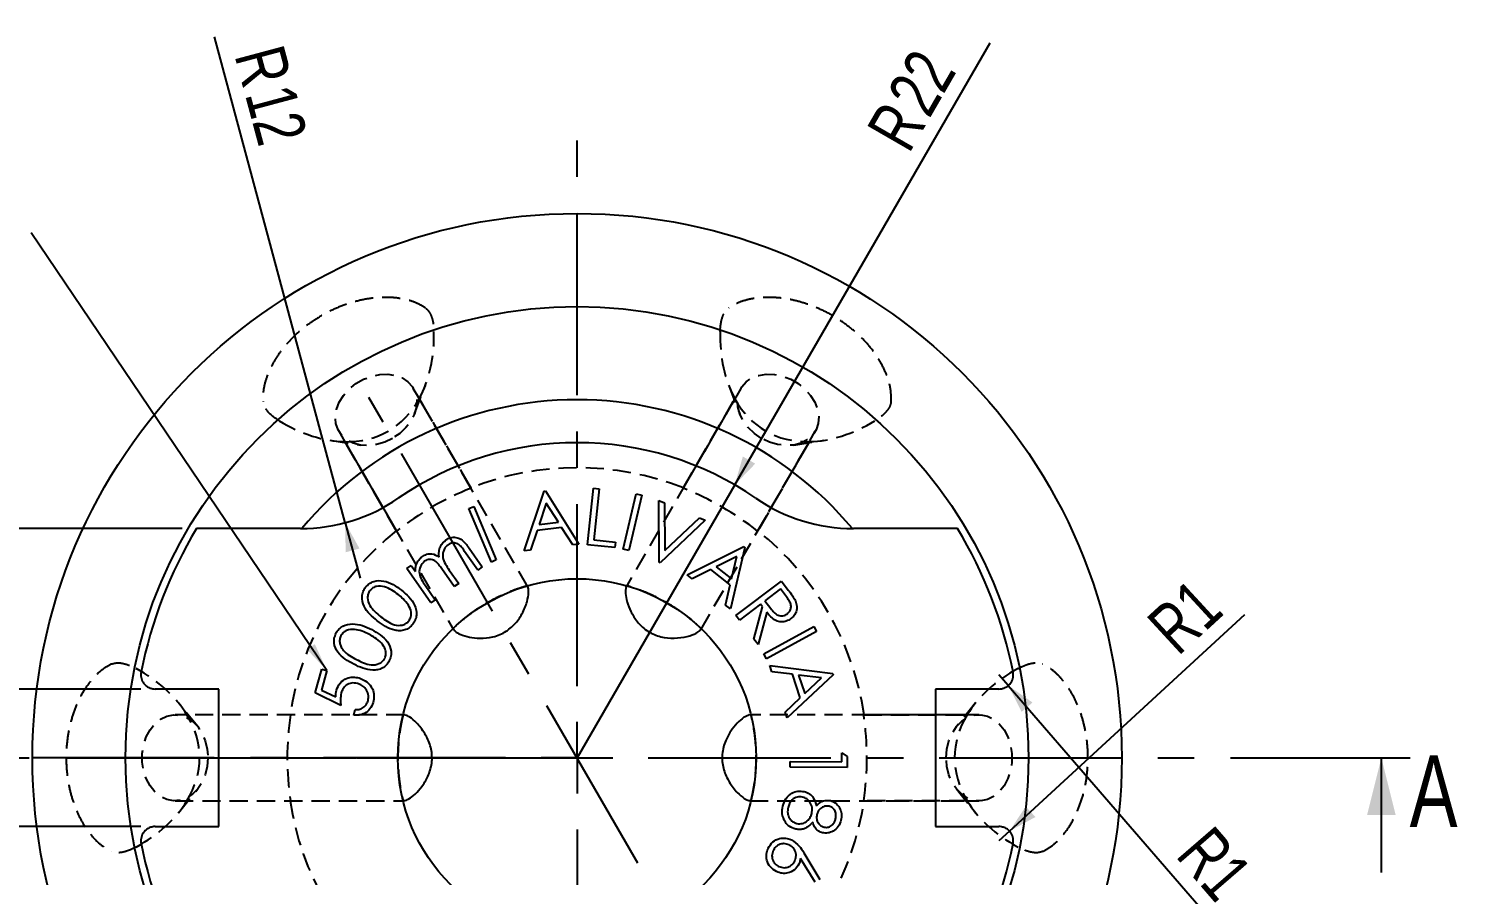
# Model space of a CAD drawing. Header units: millimetres. Extents: x 8 to 412, y 8 to 289.
# Drawn here: x 58.1 to 157.8, y 124.2 to 183.4 of the extents above; entities that cross this region are included whole.
import ezdxf

# ---------------------------------------------------------------- set-up
doc = ezdxf.new("R2010")
doc.units = ezdxf.units.MM
doc.linetypes.add('CENTERX2', pattern=[20.32, 12.7, -2.54, 2.54, -2.54])
doc.linetypes.add('HIDDEN', pattern=[1.905, 1.27, -0.635])
for name, color, linetype in [('CENTERLINE', 4, 'CENTERX2'), ('DIMENSIONS', 2, 'Continuous'), ('HIDDEN', 3, 'HIDDEN'), ('TEXT', 2, 'Continuous')]:
    doc.layers.add(name, color=color, linetype=linetype)
doc.layers.add('OUTLINE', color=7, linetype='Continuous', lineweight=25)
doc.styles.add('SLDTEXTSTYLE0', font='TXT', dxfattribs={"width": 0.75})
doc.dimstyles.new('SLDDIMSTYLE0', dxfattribs={"dimtxt": 3.5, "dimasz": 2, "dimexe": 0, "dimexo": 0.0625, "dimgap": 0.875, "dimtad": 1, "dimrnd": 1e-09, "dimzin": 12, "dimdsep": 46, "dimtxsty": 'SLDTEXTSTYLE0', "dimsah": 1, "dimcen": 0.09, "dimadec": 0, "dimazin": 3, "dimtfac": 1, "dimtofl": 0, "dimtmove": 0, "dimatfit": 3, "dimfxl": 0, "dimfrac": 2, "dimtolj": 1, "dimtzin": 12, "dimarcsym": 0})
doc.dimstyles.new('SLDDIMSTYLE1', dxfattribs={"dimtxt": 3.5, "dimasz": 2, "dimexe": 0, "dimexo": 0.0625, "dimgap": 0.875, "dimtad": 1, "dimrnd": 1e-09, "dimzin": 12, "dimdsep": 46, "dimtxsty": 'SLDTEXTSTYLE0', "dimsah": 1, "dimcen": 0, "dimadec": 0, "dimazin": 3, "dimtfac": 1, "dimtofl": 0, "dimtmove": 0, "dimatfit": 3, "dimfxl": 0, "dimfrac": 2, "dimtolj": 1, "dimtzin": 12, "dimarcsym": 0})
doc.dimstyles.new('SLDDIMSTYLE2', dxfattribs={"dimtxt": 3.5, "dimasz": 2, "dimexe": 0, "dimexo": 0.0625, "dimgap": 0.875, "dimtad": 1, "dimrnd": 1e-09, "dimzin": 12, "dimdsep": 46, "dimtxsty": 'SLDTEXTSTYLE0', "dimsah": 1, "dimcen": 0, "dimadec": 0, "dimazin": 3, "dimtfac": 1, "dimtofl": 0, "dimtmove": 1, "dimatfit": 3, "dimfxl": 0, "dimfrac": 2, "dimtolj": 1, "dimtzin": 12, "dimarcsym": 0})
doc.dimstyles.new('SLDDIMSTYLE3', dxfattribs={"dimtxt": 3.5, "dimasz": 2, "dimexe": 0, "dimexo": 0.0625, "dimgap": 0.875, "dimtad": 1, "dimrnd": 1e-09, "dimzin": 12, "dimdsep": 46, "dimtxsty": 'SLDTEXTSTYLE0', "dimsah": 1, "dimcen": 0.09, "dimadec": 0, "dimazin": 3, "dimtol": 1, "dimtp": 0.1, "dimtfac": 1, "dimtofl": 0, "dimtmove": 0, "dimatfit": 3, "dimfxl": 0, "dimfrac": 2, "dimtolj": 1, "dimarcsym": 0})
doc.dimstyles.new('SLDDIMSTYLE4', dxfattribs={"dimtxt": 3.5, "dimasz": 2, "dimexe": 0, "dimexo": 0.0625, "dimgap": 0.875, "dimtad": 1, "dimrnd": 1e-09, "dimzin": 12, "dimdsep": 46, "dimtxsty": 'SLDTEXTSTYLE0', "dimsah": 1, "dimcen": 0, "dimadec": 0, "dimazin": 3, "dimtfac": 1, "dimtofl": 0, "dimtmove": 0, "dimatfit": 3, "dimfxl": 0, "dimfrac": 2, "dimtolj": 1, "dimtzin": 12, "dimarcsym": 0})
doc.dimstyles.new('SLDDIMSTYLE5', dxfattribs={"dimtxt": 0.18, "dimasz": 2, "dimexe": 0, "dimexo": 0.0625, "dimgap": 0, "dimtad": 0, "dimtih": 1, "dimtoh": 1, "dimdec": 0, "dimrnd": 1e-09, "dimzin": 0, "dimdsep": 46, "dimtxsty": 'Standard', "dimsah": 1, "dimcen": 0.09, "dimadec": 0, "dimazin": 0, "dimtfac": 2, "dimtdec": 0, "dimtofl": 0, "dimtmove": 0, "dimatfit": 3, "dimfxl": 0, "dimfrac": 2, "dimtolj": 1, "dimtzin": 0, "dimarcsym": 0})

# ---------------------------------------------------------------- blocks, each defined once
blk = doc.blocks.new('_D')
at = {"layer": 'DIMENSIONS'}
for p, q in [((68.84, 148.463), (24.392, 148.463)), ((26.392, 148.463), (26.392, 116.463)), ((68.84, 116.463), (24.392, 116.463))]:
    blk.add_line(p, q, dxfattribs=at)
for points in [[(26.392, 148.463), (25.892, 146.463), (26.892, 146.463)], [(26.392, 116.463), (26.892, 118.463), (25.892, 118.463)]]:
    blk.add_solid(points, dxfattribs=at)
at = {"layer": 'DIMENSIONS', "insert": (21.881, 129.878), "char_height": 3.5, "attachment_point": 1, "rotation": 90, "style": 'SLDTEXTSTYLE0'}
blk.add_mtext('32', dxfattribs=at)
blk = doc.blocks.new('_D_1')
at = {"layer": 'DIMENSIONS'}
for q in [(125.213, 182.383), (96.392, 132.463)]:
    blk.add_line((107.392, 151.516), q, dxfattribs=at)
blk.add_solid([(107.392, 151.516), (108.825, 152.998), (107.959, 153.498)], dxfattribs=at)
at = {"layer": 'DIMENSIONS', "char_height": 3.5, "attachment_point": 1, "rotation": 60, "style": 'SLDTEXTSTYLE0'}
for s, insert in [('22', (117.931, 178.785)), ('R', (116.514, 176.331))]:
    blk.add_mtext(s, dxfattribs=dict(at, insert=insert))
blk = doc.blocks.new('_D_2')
at = {"layer": 'DIMENSIONS'}
for q in [(71.088, 182.79), (81.25, 145.01)]:
    blk.add_line((80.211, 148.872), q, dxfattribs=at)
blk.add_solid([(80.211, 148.872), (80.247, 146.811), (81.213, 147.071)], dxfattribs=at)
at = {"layer": 'DIMENSIONS', "char_height": 3.5, "attachment_point": 1, "rotation": 285, "style": 'SLDTEXTSTYLE0'}
for s, insert in [('R', (75.857, 182.425)), ('12', (76.59, 179.688))]:
    blk.add_mtext(s, dxfattribs=dict(at, insert=insert))
blk = doc.blocks.new('_D_3')
at = {"layer": 'DIMENSIONS'}
for p, q in [((65.958, 137.263), (33.296, 137.263)), ((35.296, 137.263), (35.296, 127.663)), ((65.958, 127.663), (33.296, 127.663))]:
    blk.add_line(p, q, dxfattribs=at)
for points in [[(35.296, 137.263), (34.796, 135.263), (35.796, 135.263)], [(35.296, 127.663), (35.796, 129.663), (34.796, 129.663)]]:
    blk.add_solid(points, dxfattribs=at)
at = {"layer": 'DIMENSIONS', "attachment_point": 1, "rotation": 90, "style": 'SLDTEXTSTYLE0'}
for s, insert, char_height in [('0,10', (27.829, 133.935), 2.5), ('0', (31.797, 133.935), 2.5), ('+', (27.829, 131.915), 2.5), ('9,6', (30.785, 124.528), 3.5)]:
    blk.add_mtext(s, dxfattribs=dict(at, insert=insert, char_height=char_height))
blk = doc.blocks.new('_D_4')
at = {"layer": 'DIMENSIONS'}
for q in [(142.979, 142.456), (125.826, 126.663)]:
    blk.add_line((126.562, 127.341), q, dxfattribs=at)
blk.add_solid([(126.562, 127.341), (128.372, 128.328), (127.695, 129.063)], dxfattribs=at)
at = {"layer": 'DIMENSIONS', "insert": (135.952, 142.086), "char_height": 3.5, "attachment_point": 1, "rotation": 42.63597, "style": 'SLDTEXTSTYLE0'}
blk.add_mtext('R1', dxfattribs=at)
blk = doc.blocks.new('_D_5')
at = {"layer": 'DIMENSIONS'}
for q in [(125.826, 138.263), (140.88, 120.864)]:
    blk.add_line((126.481, 137.507), q, dxfattribs=at)
blk.add_solid([(126.481, 137.507), (127.411, 135.668), (128.167, 136.322)], dxfattribs=at)
at = {"layer": 'DIMENSIONS', "insert": (140.727, 127.899), "char_height": 3.5, "attachment_point": 1, "rotation": 310.86614, "style": 'SLDTEXTSTYLE0'}
blk.add_mtext('R1', dxfattribs=at)
blk = doc.blocks.new('SW_CENTERMARKSYMBOL_0')
at = {"layer": 'CENTERLINE', "color": 0}
for p, q in [((0, 5), (0, 44.954)), ((0, 0), (0, 2.5)), ((-5, 0), (-40.5, 0)), ((0, 0), (-2.5, 0)), ((0, 0), (0, -2.5)), ((0, 0), (2.5, 0)), ((5, 0), (40.5, 0)), ((0, -5), (0, -40.5))]:
    blk.add_line(p, q, dxfattribs=at)

msp = doc.modelspace()

# ---------------------------------------------------------------- linework, layer by layer
at = {"layer": 'CENTERLINE'}
for p, q in [((110.80249, 107.50433), (81.86571, 157.6243)), ((40.38135, 132.46347), (154.50836, 132.46347)), ((63.20685, 132.46347), (96.26088, 132.46347))]:
    msp.add_line(p, q, dxfattribs=at)
at = {"layer": 'CENTERLINE', "linetype": 'Continuous'}
msp.add_line((152.50836, 124.46347), (152.50836, 132.46347), dxfattribs=at)
at = {"layer": 'CENTERLINE'}
msp.add_solid([(152.50836, 132.46347), (151.50836, 128.46347), (153.50836, 128.46347)], dxfattribs=at)
at = {"layer": 'HIDDEN'}
for p, q in [((92.96423, 144.40111), (84.96515, 158.25591)), ((85.04301, 156.47499), (85.80788, 158.46077)), ((85.38252, 157.53301), (85.37876, 157.53953)), ((85.37876, 157.53953), (88.97713, 151.30697)), ((88.99198, 151.28125), (85.38252, 157.53301)), ((107.81949, 158.25591), (99.81899, 144.39863)), ((103.79267, 151.28125), (107.40212, 157.53301)), ((107.40589, 157.53953), (103.80752, 151.30697)), ((106.97677, 158.46077), (107.74163, 156.47499)), ((107.40212, 157.53301), (107.40589, 157.53953)), ((79.17023, 154.62852), (81.2724, 154.29802)), ((79.769, 155.25591), (87.7695, 141.39863)), ((80.18637, 154.53301), (80.18261, 154.53953)), ((80.18261, 154.53953), (83.78097, 148.30697)), ((83.79582, 148.28125), (80.18637, 154.53301)), ((105.01657, 141.40111), (113.01564, 155.25591)), ((108.98882, 148.28125), (112.59827, 154.53301)), ((112.60204, 154.53953), (109.00367, 148.30697)), ((111.51225, 154.29802), (113.61441, 154.62852)), ((112.59827, 154.53301), (112.60204, 154.53953)), ((88.97713, 151.30697), (88.99198, 151.28125)), ((103.80752, 151.30697), (103.79267, 151.28125)), ((83.78097, 148.30697), (83.79582, 148.28125)), ((109.00367, 148.30697), (108.98882, 148.28125)), ((99.89317, 144.46323), (99.80091, 144.34526)), ((87.75066, 141.49517), (87.80669, 141.35629)), ((69.92309, 134.64044), (68.58578, 136.29572)), ((124.19886, 136.29572), (122.86156, 134.64044)), ((84.33998, 135.46347), (68.34184, 135.46347)), ((69.17657, 135.46347), (69.16904, 135.46347)), ((76.36578, 135.46347), (76.39548, 135.46347)), ((108.53484, 135.43153), (108.38654, 135.45244)), ((124.44281, 135.46347), (108.44181, 135.46347)), ((116.38917, 135.46347), (123.60807, 135.46347)), ((116.41887, 135.46347), (116.38917, 135.46347)), ((123.6156, 135.46347), (116.41887, 135.46347)), ((123.60807, 135.46347), (123.6156, 135.46347)), ((68.58578, 128.63123), (69.92309, 130.28651)), ((122.86156, 130.28651), (124.19886, 128.63123)), ((68.34184, 129.46347), (84.34284, 129.46347)), ((69.17657, 129.46347), (69.16904, 129.46347)), ((76.36578, 129.46347), (76.39548, 129.46347)), ((84.24981, 129.49542), (84.3981, 129.47451)), ((108.44466, 129.46347), (124.44281, 129.46347)), ((116.38917, 129.46347), (123.60807, 129.46347)), ((116.41887, 129.46347), (116.38917, 129.46347)), ((123.6156, 129.46347), (116.41887, 129.46347)), ((123.60807, 129.46347), (123.6156, 129.46347))]:
    msp.add_line(p, q, dxfattribs=at)
at = {"layer": 'HIDDEN', "flags": 128}
for points in [[(83.51615, 154.76567), (82.96964, 154.50446), (82.39846, 154.33543), (81.82599, 154.26549), (81.27568, 154.29751), (80.77005, 154.43018), (80.32981, 154.65806), (79.97296, 154.97183), (79.71414, 155.35864), (79.56392, 155.80265), (79.52847, 156.28569), (79.60923, 156.78798), (79.8029, 157.28896), (80.10155, 157.76812), (80.49294, 158.20583), (80.96106, 158.58419), (81.48675, 158.88769), (82.04848, 159.10392), (82.62325, 159.22402), (83.18753, 159.24308), (83.71822, 159.16031), (84.1936, 158.97911), (84.5942, 158.70688), (84.90362, 158.35479), (85.1092, 157.93723), (85.20251, 157.47131), (85.17974, 156.97611), (85.04181, 156.47189), (84.79439, 155.97929), (84.44759, 155.51849), (84.01561, 155.10836), (83.51615, 154.76567)], [(109.2685, 154.76567), (108.76903, 155.10836), (108.33706, 155.51849), (107.99026, 155.97929), (107.74283, 156.47189), (107.60491, 156.97611), (107.58214, 157.47131), (107.67545, 157.93723), (107.88102, 158.35479), (108.19044, 158.70688), (108.59104, 158.97911), (109.06642, 159.16031), (109.59711, 159.24308), (110.1614, 159.22402), (110.73617, 159.10392), (111.29789, 158.88769), (111.82358, 158.58419), (112.2917, 158.20583), (112.6831, 157.76812), (112.98175, 157.28896), (113.17541, 156.78798), (113.25617, 156.28569), (113.22072, 155.80265), (113.07051, 155.35864), (112.81168, 154.97183), (112.45484, 154.65806), (112.01459, 154.43018), (111.50896, 154.29751), (110.95865, 154.26549), (110.38619, 154.33543), (109.81501, 154.50446), (109.2685, 154.76567)], [(70.63997, 132.46347), (70.59293, 131.85958), (70.45372, 131.28041), (70.22806, 130.74967), (69.92517, 130.2891), (69.55747, 129.91754), (69.13999, 129.65022), (68.68984, 129.49807), (68.22544, 129.46733), (67.7658, 129.55924), (67.32975, 129.77006), (66.93513, 130.09115), (66.59811, 130.50936), (66.33247, 131.00757), (66.1491, 131.56539), (66.05549, 132.15997), (66.05549, 132.76698), (66.1491, 133.36156), (66.33247, 133.91938), (66.59811, 134.41759), (66.93513, 134.8358), (67.32975, 135.15689), (67.7658, 135.36771), (68.22544, 135.45962), (68.68984, 135.42888), (69.13999, 135.27673), (69.55747, 135.00941), (69.92517, 134.63785), (70.22806, 134.17728), (70.45372, 133.64654), (70.59293, 133.06737), (70.63997, 132.46347)], [(122.14468, 132.46347), (122.19172, 133.06737), (122.33092, 133.64654), (122.55659, 134.17728), (122.85947, 134.63785), (123.22718, 135.00941), (123.64465, 135.27673), (124.09481, 135.42888), (124.55921, 135.45962), (125.01884, 135.36771), (125.45489, 135.15689), (125.84951, 134.8358), (126.18654, 134.41759), (126.45217, 133.91938), (126.63555, 133.36156), (126.72915, 132.76698), (126.72915, 132.15997), (126.63555, 131.56539), (126.45217, 131.00757), (126.18654, 130.50936), (125.84951, 130.09115), (125.45489, 129.77006), (125.01884, 129.55924), (124.55921, 129.46733), (124.09481, 129.49807), (123.64465, 129.65022), (123.22718, 129.91754), (122.85947, 130.2891), (122.55659, 130.74967), (122.33092, 131.28041), (122.19172, 131.85958), (122.14468, 132.46347)]]:
    msp.add_lwpolyline(points, dxfattribs=at)
at = {"layer": 'HIDDEN'}
for radius, start, end in [(20.25, 68.5196243, 111.4803757), (20.22063, 111.4679074, 128.5320926), (20.22063, 51.4679074, 68.5320926), (20.25, 128.5196243, 171.4803757), (20.25, 8.5196243, 51.4803757), (20.22063, 171.4679074, 188.5320926), (20.22063, 351.4679074, 8.5320926), (20.25, 188.5196243, 231.4803757), (20.25, 308.5196243, 351.4803757)]:
    msp.add_arc((96.39232, 132.46347), radius, start, end, dxfattribs=at)
for centre, major_axis, start_param, end_param in [((77.20796, 165.69176), (-6.00543, 10.40171), 3.52352498, 4.02743885), ((115.57668, 165.69176), (6.00543, 10.40171), 2.25574646, 2.75966032), ((77.28106, 165.56515), (-5.94115, 10.29038), 2.75531091, 3.5278744), ((115.50359, 165.56515), (5.94115, 10.29038), 2.75531091, 3.5278744), ((77.20796, 165.69176), (-6.00543, 10.40171), 2.25574646, 2.75966032), ((115.57668, 165.69176), (6.00543, 10.40171), 3.52352498, 4.02743885), ((58.02361, 132.46347), (-12.01087, 0), 3.52352498, 4.02743885), ((134.76104, 132.46347), (12.01087, 0), 2.25574646, 2.75966032), ((58.1698, 132.46347), (-11.88231, 0), 2.75531091, 3.5278744), ((134.61485, 132.46347), (11.88231, 0), 2.75531091, 3.5278744), ((58.02361, 132.46347), (-12.01087, 0), 2.25574646, 2.75966032), ((134.76104, 132.46347), (12.01087, 0), 3.52352498, 4.02743885)]:
    msp.add_ellipse(centre, major_axis=major_axis, ratio=0.67014833, start_param=start_param, end_param=end_param, dxfattribs=at)
for points, knots in [([(85.8233, 163.85961), (85.63407, 163.97599), (85.25568, 164.20872), (84.49504, 164.4653), (83.57018, 164.61571), (82.51014, 164.61564), (81.40969, 164.45514), (80.33674, 164.1611), (79.29574, 163.73617), (78.32588, 163.21254), (77.43369, 162.59403), (76.63649, 161.90687), (75.94962, 161.16321), (75.37696, 160.38082), (74.93755, 159.58252), (74.63407, 158.78422), (74.46938, 158.01223), (74.48112, 157.54716), (74.48698, 157.31458)], [0, 0, 0, 0, 0.06073701, 0.12145478, 0.1927094, 0.26392893, 0.3289485, 0.39395142, 0.45464563, 0.51533621, 0.57418956, 0.63304815, 0.6920502, 0.7510646, 0.81201958, 0.87299362, 0.93648539, 1, 1, 1, 1]), ([(118.29766, 157.31458), (118.30384, 157.53665), (118.31619, 157.98071), (118.15807, 158.76773), (117.8259, 159.64389), (117.29582, 160.56188), (116.60661, 161.43465), (115.81548, 162.21682), (114.92698, 162.9059), (113.98857, 163.484), (113.00683, 163.94741), (112.01314, 164.29423), (111.02567, 164.51724), (110.06177, 164.62199), (109.15071, 164.60337), (108.30763, 164.46704), (107.55673, 164.22368), (107.15983, 163.98098), (106.96134, 163.85961)], [0, 0, 0, 0, 0.06073695, 0.12145477, 0.19270936, 0.26392891, 0.3289485, 0.3939514, 0.45464563, 0.51533623, 0.57418957, 0.63304814, 0.69205014, 0.75106455, 0.81201957, 0.87299358, 0.93648533, 1, 1, 1, 1]), ([(85.8233, 163.85961), (85.91363, 163.77818), (86.09462, 163.61505), (86.28589, 163.16827), (86.38421, 162.68324), (86.3993, 162.363), (86.40566, 162.22808)], [0, 0, 0, 0, 0.27411658, 0.54921564, 0.81007144, 1, 1, 1, 1]), ([(106.37898, 162.22808), (106.38076, 162.28183), (106.38906, 162.53288), (106.44664, 162.9779), (106.61228, 163.464), (106.80319, 163.73635), (106.92578, 163.83189), (106.96134, 163.85961)], [0, 0, 0, 0, 0.07583562, 0.35420716, 0.63341802, 0.89366327, 1, 1, 1, 1]), ([(75.60875, 155.99448), (75.56309, 156.02289), (75.34983, 156.1556), (74.99321, 156.42798), (74.65506, 156.81448), (74.51465, 157.11599), (74.4932, 157.26993), (74.48698, 157.31458)], [0, 0, 0, 0, 0.07583488, 0.3542068, 0.63341824, 0.89366344, 1, 1, 1, 1]), ([(118.29766, 157.31458), (118.27231, 157.19564), (118.22152, 156.95733), (117.93024, 156.5683), (117.55935, 156.24063), (117.28956, 156.06745), (117.17589, 155.99448)], [0, 0, 0, 0, 0.27411685, 0.54921509, 0.81007095, 1, 1, 1, 1]), ([(92.89147, 144.46323), (92.85894, 144.45378), (92.79389, 144.43491), (92.53472, 144.35487), (92.07624, 144.20151), (91.33861, 143.90682), (90.53451, 143.51893), (89.76648, 143.07333), (89.12077, 142.63918), (88.52724, 142.18789), (88.11908, 141.83671), (87.87482, 141.61374), (87.7837, 141.52673), (87.75625, 141.50052), (87.75066, 141.49517)], [0, 0, 0, 0, 0.07455224, 0.14902704, 0.26804481, 0.36419737, 0.46098721, 0.5432785, 0.6201669, 0.70118657, 0.81723486, 0.89818012, 0.97925534, 1, 1, 1, 1]), ([(92.98665, 144.33481), (92.95864, 144.39783), (92.92665, 144.46984), (92.89538, 144.46396), (92.89147, 144.46323)], [0, 0, 0, 0, 0.87513905, 1, 1, 1, 1]), ([(105.03399, 141.49517), (105.00954, 141.51863), (104.96068, 141.56552), (104.76178, 141.74995), (104.39971, 142.07033), (103.7757, 142.56179), (103.03772, 143.06422), (102.2678, 143.50655), (101.56897, 143.84868), (100.88138, 144.13704), (100.37316, 144.31493), (100.05793, 144.41499), (99.93703, 144.45039), (99.90059, 144.46105), (99.89317, 144.46323)], [0, 0, 0, 0, 0.07455224, 0.14902703, 0.26804481, 0.3641974, 0.46098721, 0.54327848, 0.62016689, 0.70118657, 0.81723486, 0.8981801, 0.97925534, 1, 1, 1, 1]), ([(104.97036, 141.34854), (105.01094, 141.4043), (105.05731, 141.46802), (105.03658, 141.49216), (105.03399, 141.49517)], [0, 0, 0, 0, 0.875139, 1, 1, 1, 1]), ([(63.91796, 139.0085), (63.72256, 138.90282), (63.33181, 138.69148), (62.72929, 138.16104), (62.13661, 137.43529), (61.60663, 136.51723), (61.19541, 135.48397), (60.91359, 134.40775), (60.76108, 133.29375), (60.72963, 132.19201), (60.81918, 131.1101), (61.01567, 130.07612), (61.31627, 129.10945), (61.70751, 128.22231), (62.17916, 127.44262), (62.71876, 126.78065), (63.30498, 126.25203), (63.71361, 126.02966), (63.91796, 125.91845)], [0, 0, 0, 0, 0.060736907, 0.121454759, 0.192709311, 0.263928894, 0.328948439, 0.393951404, 0.454645647, 0.515336255, 0.574189607, 0.633048162, 0.692050193, 0.751064593, 0.812019611, 0.872993616, 0.936485407, 1, 1, 1, 1]), ([(63.91796, 139.0085), (64.03364, 139.04602), (64.26542, 139.12119), (64.74797, 139.06345), (65.21719, 138.90608), (65.50207, 138.75903), (65.62209, 138.69708)], [0, 0, 0, 0, 0.27411729, 0.54921579, 0.81007189, 1, 1, 1, 1]), ([(127.16255, 138.69708), (127.20999, 138.72241), (127.43156, 138.84075), (127.84574, 139.01339), (128.34954, 139.113), (128.68086, 139.08384), (128.8249, 139.02544), (128.86668, 139.0085)], [0, 0, 0, 0, 0.07583524, 0.35420702, 0.63341734, 0.89366266, 1, 1, 1, 1]), ([(128.86668, 125.91845), (129.06209, 126.02413), (129.45283, 126.23547), (130.05535, 126.76591), (130.64804, 127.49166), (131.17801, 128.40972), (131.58924, 129.44298), (131.87106, 130.5192), (132.02356, 131.6332), (132.05501, 132.73494), (131.96547, 133.81685), (131.76897, 134.85083), (131.46838, 135.81751), (131.07713, 136.70464), (130.60549, 137.48433), (130.06588, 138.1463), (129.47967, 138.67492), (129.07103, 138.89729), (128.86668, 139.0085)], [0, 0, 0, 0, 0.0607369, 0.12145475, 0.1927094, 0.26392889, 0.3289485, 0.39395142, 0.45464566, 0.51533626, 0.57418961, 0.63304816, 0.69205013, 0.7510646, 0.81201962, 0.87299362, 0.93648541, 1, 1, 1, 1]), ([(84.24981, 135.43153), (84.24172, 135.39863), (84.22554, 135.33286), (84.16527, 135.06839), (84.06885, 134.59465), (83.95524, 133.80851), (83.88911, 132.91819), (83.891, 132.03026), (83.94413, 131.25398), (84.03819, 130.51433), (84.13824, 129.98526), (84.2092, 129.66223), (84.239, 129.53982), (84.24798, 129.50294), (84.24981, 129.49542)], [0, 0, 0, 0, 0.07455224, 0.14902704, 0.26804481, 0.36419738, 0.46098723, 0.5432785, 0.62016691, 0.70118656, 0.81723486, 0.89818011, 0.97925534, 1, 1, 1, 1]), ([(84.40861, 135.44974), (84.34003, 135.457), (84.26166, 135.4653), (84.25112, 135.43528), (84.24981, 135.43153)], [0, 0, 0, 0, 0.87513905, 1, 1, 1, 1]), ([(108.53484, 129.49542), (108.54293, 129.52832), (108.5591, 129.59409), (108.61938, 129.85856), (108.7158, 130.3323), (108.82941, 131.11844), (108.89553, 132.00876), (108.89365, 132.89669), (108.84052, 133.67297), (108.74646, 134.41262), (108.6464, 134.94169), (108.57544, 135.26472), (108.54564, 135.38713), (108.53667, 135.42401), (108.53484, 135.43153)], [0, 0, 0, 0, 0.07455224, 0.14902704, 0.26804482, 0.36419738, 0.46098723, 0.5432785, 0.62016691, 0.70118657, 0.81723486, 0.8981801, 0.97925534, 1, 1, 1, 1]), ([(108.37603, 129.47721), (108.44462, 129.46995), (108.52298, 129.46165), (108.53352, 129.49167), (108.53484, 129.49542)], [0, 0, 0, 0, 0.87513905, 1, 1, 1, 1]), ([(65.62209, 126.22987), (65.57466, 126.20454), (65.35309, 126.0862), (64.9389, 125.91356), (64.43511, 125.81395), (64.10378, 125.84311), (63.95974, 125.90151), (63.91796, 125.91845)], [0, 0, 0, 0, 0.07583518, 0.35420753, 0.63341763, 0.89366274, 1, 1, 1, 1]), ([(128.86668, 125.91845), (128.751, 125.88093), (128.51923, 125.80576), (128.03667, 125.8635), (127.56746, 126.02087), (127.28258, 126.16792), (127.16255, 126.22987)], [0, 0, 0, 0, 0.27411629, 0.5492156, 0.81007181, 1, 1, 1, 1])]:
    msp.add_open_spline(points, degree=3, knots=knots, dxfattribs=at)
at = {"layer": 'OUTLINE'}
for p, q in [((92.71237, 146.91365), (94.09778, 151.08032)), ((94.09778, 151.08032), (94.19394, 151.09234)), ((94.19394, 151.09234), (96.50884, 147.37279)), ((97.12358, 147.34055), (97.53063, 151.28206)), ((97.53063, 151.28206), (97.92646, 151.2412)), ((97.92646, 151.2412), (97.55867, 147.6803)), ((99.60695, 147.03055), (100.514, 150.89834)), ((100.90102, 150.80699), (99.99397, 146.9392)), ((100.514, 150.89834), (100.90102, 150.80699)), ((88.83255, 149.87056), (89.1795, 150.01719)), ((90.41188, 146.13258), (88.83255, 149.87056)), ((89.1795, 150.01719), (90.75883, 146.27921)), ((94.24682, 150.24939), (93.74201, 148.73977)), ((95.08977, 148.90244), (94.24682, 150.24939)), ((102.10041, 150.42402), (102.49705, 150.25575)), ((102.11724, 146.11392), (102.10041, 150.42402)), ((102.49705, 150.25575), (102.50827, 146.92482)), ((95.30932, 148.54346), (93.6106, 148.33753)), ((93.74201, 148.73977), (95.08977, 148.90244)), ((96.08576, 147.32151), (95.30932, 148.54346)), ((105.33038, 149.05303), (102.19657, 146.08027)), ((102.50827, 146.92482), (104.93375, 149.2213)), ((104.93375, 149.2213), (105.33038, 149.05303)), ((77.10502, 148.46348), (71.01517, 148.46348)), ((93.6106, 148.33753), (93.15147, 146.96654)), ((97.55867, 147.6803), (99.0731, 147.52405)), ((121.76948, 148.46348), (115.67962, 148.46348)), ((89.46398, 145.56599), (88.54732, 146.87529)), ((88.86302, 147.09564), (89.77969, 145.78635)), ((93.15147, 146.96654), (92.71237, 146.91365)), ((96.50884, 147.37279), (96.08576, 147.32151)), ((99.03383, 147.14344), (97.12358, 147.34055)), ((99.0731, 147.52405), (99.03383, 147.14344)), ((99.99397, 146.9392), (99.60695, 147.03055)), ((104.07088, 145.24562), (108.03081, 147.20395)), ((108.10773, 147.14306), (107.0869, 142.8554)), ((108.03081, 147.20395), (108.10773, 147.14306)), ((84.51526, 145.67257), (84.82216, 145.88811)), ((86.19395, 143.27513), (84.51526, 145.67257)), ((84.82216, 145.88811), (85.11222, 145.47385)), ((87.82696, 144.41936), (86.96719, 145.64692)), ((87.4752, 145.5724), (88.13305, 144.6333)), ((89.77969, 145.78635), (89.46398, 145.56599)), ((90.75883, 146.27921), (90.41188, 146.13258)), ((102.19657, 146.08027), (102.11724, 146.11392)), ((105.72632, 145.61101), (104.42023, 144.96838)), ((107.07568, 144.5421), (105.72632, 145.61101)), ((107.54363, 146.51004), (106.10613, 145.80251)), ((106.10613, 145.80251), (107.17664, 144.95395)), ((107.17664, 144.95395), (107.54363, 146.51004)), ((88.13305, 144.6333), (87.82696, 144.41936)), ((104.42023, 144.96838), (104.07088, 145.24562)), ((107.47893, 142.3885), (110.6464, 144.80116)), ((110.6464, 144.80116), (111.12717, 144.17055)), ((85.7893, 144.5067), (86.50084, 143.49067)), ((106.75036, 143.12222), (107.07568, 144.5421)), ((110.57749, 144.24827), (109.50137, 143.42856)), ((111.00217, 143.69058), (110.57749, 144.24827)), ((86.50084, 143.49067), (86.19395, 143.27513)), ((107.0869, 142.8554), (106.75036, 143.12222)), ((109.19287, 143.19379), (107.72012, 142.07199)), ((108.72332, 140.75468), (109.32989, 143.0135)), ((109.62717, 142.62327), (109.023, 140.36205)), ((109.32989, 143.0135), (109.19287, 143.19379)), ((109.50137, 143.42856), (109.91162, 142.88048)), ((107.72012, 142.07199), (107.47893, 142.3885)), ((109.41993, 139.73059), (112.91913, 141.62321)), ((112.91913, 141.62321), (113.10743, 141.27386)), ((109.023, 140.36205), (108.72332, 140.75468)), ((113.10743, 141.27386), (109.60823, 139.38123)), ((109.60823, 139.38123), (109.41993, 139.73059)), ((78.11318, 137.00078), (78.57633, 138.65943)), ((78.57633, 138.65943), (78.94091, 138.55767)), ((109.84387, 138.89784), (114.22689, 138.35297)), ((109.9833, 138.47476), (109.84387, 138.89784)), ((78.94091, 138.55767), (78.5595, 137.19309)), ((111.42641, 138.29207), (109.9833, 138.47476)), ((114.25814, 138.26002), (111.04499, 135.24319)), ((111.96407, 136.65665), (111.42641, 138.29207)), ((113.43762, 138.04207), (111.84868, 138.24239)), ((111.84868, 138.24239), (112.27496, 136.94511)), ((112.27496, 136.94511), (113.43762, 138.04207)), ((114.22689, 138.35297), (114.25814, 138.26002)), ((71.39232, 137.26347), (66.95833, 137.26347)), ((71.39232, 127.66347), (71.39232, 137.26347)), ((79.91527, 136.11536), (78.11318, 137.00078)), ((78.5595, 137.19309), (79.55068, 136.71152)), ((110.91118, 135.65104), (111.96407, 136.65665)), ((121.39232, 137.26347), (121.39232, 127.66347)), ((125.82632, 137.26347), (121.39232, 137.26347)), ((80.8079, 135.44229), (80.91767, 135.83572)), ((111.04499, 135.24319), (110.91118, 135.65104)), ((114.85353, 132.17336), (114.85834, 132.79836)), ((114.85834, 132.79836), (115.24616, 132.55717)), ((111.26058, 131.80958), (111.26459, 132.20461)), ((115.23895, 131.77512), (111.26058, 131.80958)), ((111.26459, 132.20461), (114.85353, 132.17336)), ((115.24616, 132.55717), (115.23895, 131.77512)), ((66.95833, 127.66347), (71.39232, 127.66347)), ((121.39232, 127.66347), (125.82632, 127.66347)), ((112.20657, 125.83818), (113.32757, 123.97761)), ((112.99504, 123.77168), (111.9742, 125.43754))]:
    msp.add_line(p, q, dxfattribs=at)
for radius in [38, 31.5, 12.5]:
    msp.add_circle((96.39232, 132.46347), radius, dxfattribs=at)
for centre, radius, start, end in [((96.39232, 132.46347), 25, 39.7925784, 140.2074216), ((96.39232, 132.46347), 22, 55.4396782, 124.5603218), ((77.10502, 160.46347), 12, 270, 304.5603218), ((115.67962, 160.46347), 12, 235.4396782, 270), ((96.39232, 132.46347), 31, 148.927049, 168.852622), ((96.39232, 132.46347), 31, 11.147378, 31.072951), ((66.95833, 138.26347), 1, 259.8075959, 270), ((125.82632, 138.26347), 1, 270, 280.1924041), ((66.95833, 126.66347), 1, 90, 100.1924041), ((125.82632, 126.66347), 1, 79.8075959, 90), ((96.39232, 132.46347), 31, 191.147378, 211.072951), ((96.39232, 132.46347), 31, 328.927049, 348.852622)]:
    msp.add_arc(centre, radius, start, end, dxfattribs=at)
for points, knots in [([(71.01517, 148.46348), (70.99453, 148.46348), (70.81853, 148.46348), (70.49563, 148.46348), (70.14183, 148.46348), (69.92172, 148.46348), (69.84607, 148.46348), (69.8415, 148.46348), (69.84049, 148.46348)], [0, 0, 0, 0, 0.036364409, 0.310064602, 0.568766267, 0.757096878, 0.946110226, 1, 1, 1, 1]), ([(86.76046, 146.48026), (86.75414, 146.6064), (86.74151, 146.8585), (86.86176, 147.30614), (87.09806, 147.53533), (87.24203, 147.67497)], [0, 0, 0, 0, 0.28122159, 0.56205431, 1, 1, 1, 1]), ([(87.24203, 147.67497), (87.34869, 147.73587), (87.56183, 147.85756), (87.94004, 147.87177), (88.30909, 147.73043), (88.60886, 147.44256), (88.77823, 147.21139), (88.86302, 147.09564)], [0, 0, 0, 0, 0.18654521, 0.37275721, 0.55915727, 0.77927791, 1, 1, 1, 1]), ([(122.94416, 148.46348), (122.93714, 148.46348), (122.92186, 148.46348), (122.79196, 148.46348), (122.5727, 148.46348), (122.26125, 148.46348), (121.97702, 148.46348), (121.80655, 148.46348), (121.76948, 148.46348)], [0, 0, 0, 0, 0.144408052, 0.314238565, 0.495634272, 0.700101937, 0.934781352, 1, 1, 1, 1]), ([(85.6002, 146.52433), (85.70203, 146.58163), (85.90563, 146.69621), (86.33932, 146.739), (86.60095, 146.57826), (86.76046, 146.48026)], [0, 0, 0, 0, 0.28084802, 0.56155056, 1, 1, 1, 1]), ([(87.39026, 147.33202), (87.32601, 147.27862), (87.19748, 147.1718), (87.07518, 146.9492), (87.01175, 146.70639), (87.01998, 146.3699), (87.19676, 145.98336), (87.38224, 145.70961), (87.4752, 145.5724)], [0, 0, 0, 0, 0.12499104, 0.25001858, 0.37508697, 0.50014921, 0.74946352, 1, 1, 1, 1]), ([(88.54732, 146.87529), (88.47786, 146.97152), (88.33938, 147.16338), (88.12915, 147.38829), (87.90015, 147.4662), (87.65742, 147.47606), (87.49697, 147.38955), (87.39026, 147.33202)], [0, 0, 0, 0, 0.25111351, 0.50070194, 0.62592996, 0.75123548, 1, 1, 1, 1]), ([(85.11222, 145.47385), (85.11453, 145.58228), (85.11866, 145.77586), (85.18041, 145.95899), (85.20757, 146.03955)], [0, 0, 0, 0, 0.5601284, 1, 1, 1, 1]), ([(85.20757, 146.03955), (85.26281, 146.14511), (85.3615, 146.33368), (85.52724, 146.46605), (85.6002, 146.52433)], [0, 0, 0, 0, 0.55978278, 1, 1, 1, 1]), ([(85.75325, 146.18538), (85.64046, 146.07245), (85.41463, 145.84632), (85.35115, 145.3464), (85.52463, 144.89884), (85.70093, 144.63763), (85.7893, 144.5067)], [0, 0, 0, 0, 0.24869702, 0.4979588, 0.74835111, 1, 1, 1, 1]), ([(86.96719, 145.64692), (86.89295, 145.74918), (86.74474, 145.95333), (86.53438, 146.20107), (86.29793, 146.30485), (86.10642, 146.32403), (85.9163, 146.28514), (85.80762, 146.21865), (85.75325, 146.18538)], [0, 0, 0, 0, 0.25054918, 0.50020553, 0.62512834, 0.75002699, 0.87495063, 1, 1, 1, 1]), ([(81.63831, 144.37137), (81.7182, 144.45791), (81.87798, 144.63097), (82.30621, 144.83978), (82.91423, 144.85117), (83.57327, 144.58101), (83.94975, 144.30146), (84.13831, 144.16144)], [0, 0, 0, 0, 0.12519211, 0.25036483, 0.49888709, 0.74901193, 1, 1, 1, 1]), ([(82.45642, 142.02442), (82.27671, 142.17267), (81.91794, 142.46862), (81.48412, 143.02688), (81.34633, 143.61641), (81.44418, 144.0791), (81.5736, 144.27395), (81.63831, 144.37137)], [0, 0, 0, 0, 0.25107554, 0.50124452, 0.74962457, 0.87480494, 1, 1, 1, 1]), ([(81.9444, 144.14702), (81.89517, 144.06834), (81.79664, 143.9109), (81.75078, 143.53741), (81.89931, 143.08287), (82.26915, 142.66577), (82.55358, 142.43222), (82.696, 142.31529)], [0, 0, 0, 0, 0.12505163, 0.25025722, 0.49863636, 0.74895975, 1, 1, 1, 1]), ([(83.91395, 143.86256), (83.76583, 143.97265), (83.46988, 144.19259), (82.9674, 144.42982), (82.49309, 144.47764), (82.14044, 144.34443), (82.00971, 144.21279), (81.9444, 144.14702)], [0, 0, 0, 0, 0.25090599, 0.50129998, 0.74981697, 0.87500602, 1, 1, 1, 1]), ([(84.62629, 143.11256), (84.50968, 143.26823), (84.3013, 143.54638), (84.03238, 143.76589), (83.91395, 143.86256)], [0, 0, 0, 0, 0.55963616, 1, 1, 1, 1]), ([(84.13831, 144.16144), (84.31827, 144.01113), (84.67754, 143.71105), (85.09521, 143.13502), (85.22402, 142.5417), (85.12225, 142.0771), (84.99194, 141.8812), (84.92677, 141.78323)], [0, 0, 0, 0, 0.25098208, 0.50105344, 0.74956131, 0.87475988, 1, 1, 1, 1]), ([(87.80669, 141.35629), (87.90016, 141.28057), (88.07861, 141.13602), (88.68781, 140.91799), (89.43755, 140.8004), (90.32227, 140.82705), (91.24885, 141.11219), (92.03096, 141.72074), (92.59284, 142.52155), (92.92592, 143.34505), (93.03687, 144.01282), (93.00269, 144.23192), (92.98665, 144.33481)], [0, 0, 0, 0, 0.10144107, 0.1936586, 0.28162026, 0.37847207, 0.48938292, 0.59632237, 0.69999169, 0.81253442, 0.9119692, 1, 1, 1, 1]), ([(99.80091, 144.34526), (99.78207, 144.22645), (99.74611, 143.99963), (99.86189, 143.36303), (100.13492, 142.65495), (100.60036, 141.90208), (101.3106, 141.24221), (102.22867, 140.86916), (103.20313, 140.78296), (104.08284, 140.90625), (104.71662, 141.14406), (104.88928, 141.2832), (104.97036, 141.34854)], [0, 0, 0, 0, 0.10144107, 0.19365861, 0.28162029, 0.37847204, 0.48938294, 0.5963223, 0.6999917, 0.81253439, 0.9119692, 1, 1, 1, 1]), ([(111.06307, 142.50869), (111.12448, 142.56685), (111.24734, 142.6832), (111.33183, 142.9289), (111.31826, 143.20193), (111.17658, 143.4518), (111.06036, 143.61091), (111.00217, 143.69058)], [0, 0, 0, 0, 0.18638174, 0.37285986, 0.55903686, 0.77919122, 1, 1, 1, 1]), ([(111.12717, 144.17055), (111.22965, 144.03694), (111.41259, 143.79846), (111.56274, 143.53821), (111.62877, 143.42375)], [0, 0, 0, 0, 0.56022106, 1, 1, 1, 1]), ([(84.65193, 142.01641), (84.70815, 142.11097), (84.82067, 142.30024), (84.84008, 142.7071), (84.70732, 142.95887), (84.62629, 143.11256)], [0, 0, 0, 0, 0.28007652, 0.56054946, 1, 1, 1, 1]), ([(111.31387, 142.17936), (111.2096, 142.11214), (111.00125, 141.97781), (110.62324, 141.92796), (110.23778, 142.03094), (109.90209, 142.28554), (109.71891, 142.51057), (109.62717, 142.62327)], [0, 0, 0, 0, 0.18671041, 0.3730783, 0.55943447, 0.77934048, 1, 1, 1, 1]), ([(109.91162, 142.88048), (109.98283, 142.79078), (110.12484, 142.61185), (110.35234, 142.42308), (110.57623, 142.3626), (110.80973, 142.36485), (110.96189, 142.45124), (111.06307, 142.50869)], [0, 0, 0, 0, 0.25101621, 0.50064328, 0.62598123, 0.75131946, 1, 1, 1, 1]), ([(111.62877, 143.42375), (111.67124, 143.29992), (111.75614, 143.05238), (111.70367, 142.68241), (111.54603, 142.38168), (111.39129, 142.24683), (111.31387, 142.17936)], [0, 0, 0, 0, 0.27987775, 0.5594787, 0.7795929, 1, 1, 1, 1]), ([(79.57026, 141.14933), (79.63229, 141.24941), (79.75632, 141.44954), (80.13797, 141.73452), (80.73282, 141.85837), (81.43016, 141.717), (81.85238, 141.51389), (82.06386, 141.41216)], [0, 0, 0, 0, 0.125223915, 0.250413922, 0.498948808, 0.749039519, 1, 1, 1, 1]), ([(84.92677, 141.78323), (84.84769, 141.69726), (84.68952, 141.52531), (84.36813, 141.37253), (84.02086, 141.31615), (83.55572, 141.3698), (83.01397, 141.60611), (82.64249, 141.88482), (82.45642, 142.02442)], [0, 0, 0, 0, 0.1249362, 0.249864982, 0.374775238, 0.499864266, 0.749490408, 1, 1, 1, 1]), ([(82.696, 142.31529), (82.84287, 142.20417), (83.1362, 141.98226), (83.62863, 141.72168), (84.10517, 141.68532), (84.45659, 141.81834), (84.58685, 141.95042), (84.65193, 142.01641)], [0, 0, 0, 0, 0.25107453, 0.50143577, 0.7497523, 0.87497686, 1, 1, 1, 1]), ([(80.81305, 138.99869), (80.60892, 139.1106), (80.20142, 139.334), (79.66978, 139.7999), (79.42569, 140.35351), (79.43438, 140.82602), (79.52497, 141.04156), (79.57026, 141.14933)], [0, 0, 0, 0, 0.25107882, 0.50122113, 0.74963038, 0.87480987, 1, 1, 1, 1]), ([(79.91321, 140.98667), (79.87987, 140.90018), (79.81313, 140.72707), (79.8319, 140.44459), (79.92616, 140.18265), (80.14139, 139.88004), (80.50784, 139.59144), (80.83135, 139.41645), (80.99334, 139.32882)], [0, 0, 0, 0, 0.12475377, 0.24969821, 0.37457458, 0.49965425, 0.74946742, 1, 1, 1, 1]), ([(81.89879, 141.07642), (81.73275, 141.15653), (81.40099, 141.31659), (80.86369, 141.45531), (80.38915, 141.4144), (80.06817, 141.21734), (79.96484, 141.06352), (79.91321, 140.98667)], [0, 0, 0, 0, 0.25090712, 0.50132796, 0.74984313, 0.87501853, 1, 1, 1, 1]), ([(82.73934, 140.47305), (82.59552, 140.60407), (82.33854, 140.83818), (82.03324, 141.00358), (81.89879, 141.07642)], [0, 0, 0, 0, 0.559625, 1, 1, 1, 1]), ([(82.06386, 141.41216), (82.26874, 141.29818), (82.67777, 141.07065), (83.19703, 140.58387), (83.43346, 140.02452), (83.42069, 139.54924), (83.3297, 139.33231), (83.28421, 139.22385)], [0, 0, 0, 0, 0.25098687, 0.50107743, 0.74960502, 0.87480873, 1, 1, 1, 1]), ([(82.97091, 139.40174), (83.00837, 139.50516), (83.08337, 139.71215), (83.02555, 140.11527), (82.84782, 140.33745), (82.73934, 140.47305)], [0, 0, 0, 0, 0.28008564, 0.56059487, 1, 1, 1, 1]), ([(83.28421, 139.22385), (83.22268, 139.12454), (83.09966, 138.92593), (82.81226, 138.71615), (82.48201, 138.59527), (82.01502, 138.55989), (81.43883, 138.6921), (81.02189, 138.89638), (80.81305, 138.99869)], [0, 0, 0, 0, 0.12494244, 0.24984215, 0.37475631, 0.49987303, 0.74950295, 1, 1, 1, 1]), ([(80.99334, 139.32882), (81.15844, 139.24723), (81.48819, 139.08428), (82.02069, 138.91919), (82.49542, 138.97462), (82.81591, 139.17062), (82.91926, 139.32473), (82.97091, 139.40174)], [0, 0, 0, 0, 0.25106561, 0.50145111, 0.74975166, 0.87495219, 1, 1, 1, 1]), ([(65.97719, 138.45681), (65.9769, 138.45531), (65.95447, 138.34053), (65.94972, 138.09686), (66.0678, 137.76137), (66.282, 137.50912), (66.52127, 137.34787), (66.69453, 137.30217), (66.78137, 137.27926)], [0, 0, 0, 0, 0.00335606, 0.25691699, 0.5258472, 0.72159667, 0.86046407, 1, 1, 1, 1]), ([(79.60357, 137.18187), (79.67388, 137.35888), (79.81446, 137.71274), (80.26872, 138.02054), (80.74948, 138.12618), (81.041, 138.06663), (81.1869, 138.03684)], [0, 0, 0, 0, 0.27961514, 0.55899827, 0.77929685, 1, 1, 1, 1]), ([(81.0619, 137.64822), (80.92582, 137.67267), (80.65407, 137.72151), (80.2871, 137.56281), (80.04582, 137.29827), (79.97431, 137.0947), (79.9385, 136.99277)], [0, 0, 0, 0, 0.27995263, 0.55903562, 0.77921299, 1, 1, 1, 1]), ([(81.8079, 136.4487), (81.82775, 136.59595), (81.8675, 136.89081), (81.66904, 137.26926), (81.39009, 137.53118), (81.17134, 137.60919), (81.0619, 137.64822)], [0, 0, 0, 0, 0.27907299, 0.5588092, 0.77926469, 1, 1, 1, 1]), ([(81.1869, 138.03684), (81.37903, 137.95913), (81.763, 137.80382), (82.12762, 137.33061), (82.25388, 136.80435), (82.19002, 136.48562), (82.15806, 136.3261)], [0, 0, 0, 0, 0.27985461, 0.55927519, 0.77942709, 1, 1, 1, 1]), ([(126.00327, 137.27926), (126.09011, 137.30217), (126.26337, 137.34787), (126.50265, 137.50912), (126.71684, 137.76137), (126.83492, 138.09686), (126.83017, 138.34053), (126.80774, 138.45531), (126.80745, 138.45681)], [0, 0, 0, 0, 0.13953679, 0.27840336, 0.47415329, 0.74308313, 0.99664394, 1, 1, 1, 1]), ([(79.55068, 136.71152), (79.55135, 136.80044), (79.55253, 136.95922), (79.58797, 137.11384), (79.60357, 137.18187)], [0, 0, 0, 0, 0.56002741, 1, 1, 1, 1]), ([(79.9385, 136.99277), (79.91191, 136.82951), (79.86437, 136.53765), (79.8997, 136.24453), (79.91527, 136.11536)], [0, 0, 0, 0, 0.55935825, 1, 1, 1, 1]), ([(82.15806, 136.3261), (82.09839, 136.17017), (81.97915, 135.85853), (81.60585, 135.5616), (81.19909, 135.41778), (80.93835, 135.43411), (80.8079, 135.44229)], [0, 0, 0, 0, 0.279874202, 0.559341687, 0.779523562, 1, 1, 1, 1]), ([(80.91767, 135.83572), (81.02895, 135.83445), (81.2511, 135.83191), (81.52621, 135.99073), (81.71614, 136.2048), (81.77731, 136.36741), (81.8079, 136.4487)], [0, 0, 0, 0, 0.28010496, 0.55919038, 0.7796326, 1, 1, 1, 1]), ([(84.3981, 129.47451), (84.51041, 129.5176), (84.72482, 129.59986), (85.21824, 130.01843), (85.69495, 130.60892), (86.11423, 131.38844), (86.33058, 132.33346), (86.19461, 133.31506), (85.78204, 134.20206), (85.2354, 134.90227), (84.71257, 135.33224), (84.50574, 135.41219), (84.40861, 135.44974)], [0, 0, 0, 0, 0.1014411, 0.19365854, 0.28162023, 0.37847201, 0.48938291, 0.5963223, 0.69999168, 0.81253441, 0.91196916, 1, 1, 1, 1]), ([(108.38654, 135.45244), (108.27423, 135.40935), (108.05982, 135.32709), (107.5664, 134.90852), (107.0897, 134.31803), (106.67042, 133.53851), (106.45407, 132.59349), (106.59003, 131.61189), (107.00261, 130.72489), (107.54924, 130.02468), (108.07208, 129.59471), (108.27891, 129.51476), (108.37603, 129.47721)], [0, 0, 0, 0, 0.10144105, 0.19365855, 0.28162024, 0.37847203, 0.48938292, 0.59632231, 0.69999174, 0.81253441, 0.91196916, 1, 1, 1, 1]), ([(110.74948, 129.08252), (110.80458, 129.26518), (110.91442, 129.62936), (111.32301, 129.9916), (111.78819, 130.16029), (112.08459, 130.12606), (112.23265, 130.10896)], [0, 0, 0, 0, 0.28056929, 0.5593563, 0.77988267, 1, 1, 1, 1]), ([(112.12768, 129.72274), (111.99621, 129.73352), (111.73321, 129.75508), (111.40478, 129.55933), (111.20229, 129.28684), (111.14295, 129.08979), (111.11326, 128.99117)], [0, 0, 0, 0, 0.27913143, 0.55835563, 0.7789594, 1, 1, 1, 1]), ([(112.76711, 128.57691), (112.78584, 128.71318), (112.8233, 128.98561), (112.66816, 129.34464), (112.43289, 129.6141), (112.22938, 129.68654), (112.12768, 129.72274)], [0, 0, 0, 0, 0.27999786, 0.55974281, 0.78001499, 1, 1, 1, 1]), ([(112.23265, 130.10896), (112.35731, 130.06669), (112.60653, 129.9822), (112.94449, 129.63449), (113.04028, 129.30884), (113.09884, 129.10976)], [0, 0, 0, 0, 0.28004663, 0.55985497, 1, 1, 1, 1]), ([(110.92496, 127.96072), (110.82502, 128.16055), (110.64587, 128.51878), (110.71771, 128.90967), (110.74948, 129.08252)], [0, 0, 0, 0, 0.557814589, 1, 1, 1, 1]), ([(111.11326, 128.99117), (111.09216, 128.85804), (111.05003, 128.5923), (111.19303, 128.2352), (111.42939, 127.97583), (111.62892, 127.90592), (111.72865, 127.87098)], [0, 0, 0, 0, 0.28033509, 0.55958727, 0.77987533, 1, 1, 1, 1]), ([(113.09884, 129.10976), (113.25275, 129.2564), (113.52763, 129.5183), (113.90147, 129.49223), (114.06599, 129.48075)], [0, 0, 0, 0, 0.55994479, 1, 1, 1, 1]), ([(113.97143, 129.08973), (113.86377, 129.09602), (113.64773, 129.10864), (113.38645, 128.94438), (113.19771, 128.74091), (113.14515, 128.5803), (113.11887, 128.49998)], [0, 0, 0, 0, 0.27848952, 0.5588591, 0.77938792, 1, 1, 1, 1]), ([(114.43297, 128.20271), (114.44863, 128.30639), (114.4799, 128.51348), (114.37828, 128.79326), (114.20429, 129.00566), (114.04901, 129.06172), (113.97143, 129.08973)], [0, 0, 0, 0, 0.28040573, 0.56003715, 0.78017847, 1, 1, 1, 1]), ([(114.06599, 129.48075), (114.21685, 129.41646), (114.51898, 129.2877), (114.76949, 128.8872), (114.86231, 128.47562), (114.82395, 128.22212), (114.80477, 128.09534)], [0, 0, 0, 0, 0.27887853, 0.55847513, 0.77919358, 1, 1, 1, 1]), ([(66.78137, 127.64769), (66.69453, 127.62478), (66.52127, 127.57907), (66.282, 127.41783), (66.0678, 127.16558), (65.94972, 126.83009), (65.95447, 126.58642), (65.9769, 126.47164), (65.97719, 126.47014)], [0, 0, 0, 0, 0.139535933, 0.278403325, 0.474152798, 0.743083014, 0.99664394, 1, 1, 1, 1]), ([(111.64531, 127.48236), (111.48652, 127.53637), (111.20263, 127.63293), (111.00989, 127.86045), (110.92496, 127.96072)], [0, 0, 0, 0, 0.55931429, 1, 1, 1, 1]), ([(112.83041, 127.97434), (112.74548, 127.87947), (112.5759, 127.69003), (112.26836, 127.50236), (111.94227, 127.43439), (111.74431, 127.46636), (111.64531, 127.48236)], [0, 0, 0, 0, 0.280434576, 0.559956483, 0.779937933, 1, 1, 1, 1]), ([(111.72865, 127.87098), (111.85948, 127.86119), (112.1218, 127.84156), (112.4447, 128.034), (112.67337, 128.28314), (112.73585, 128.47895), (112.76711, 128.57691)], [0, 0, 0, 0, 0.27875779, 0.55886791, 0.77932901, 1, 1, 1, 1]), ([(113.52272, 127.22755), (113.42711, 127.25941), (113.23596, 127.32311), (112.96967, 127.57995), (112.88322, 127.82479), (112.83041, 127.97434)], [0, 0, 0, 0, 0.28026331, 0.56036751, 1, 1, 1, 1]), ([(113.11887, 128.49998), (113.1072, 128.39414), (113.08387, 128.18246), (113.20387, 127.90233), (113.3956, 127.70182), (113.55199, 127.64256), (113.63009, 127.61297)], [0, 0, 0, 0, 0.27972319, 0.55943528, 0.77997567, 1, 1, 1, 1]), ([(114.80477, 128.09534), (114.75064, 127.94317), (114.64241, 127.63893), (114.2953, 127.33476), (113.90092, 127.18623), (113.64871, 127.21378), (113.52272, 127.22755)], [0, 0, 0, 0, 0.27993372, 0.55970459, 0.78003716, 1, 1, 1, 1]), ([(113.63009, 127.61297), (113.73453, 127.60674), (113.94372, 127.59426), (114.20585, 127.7477), (114.36515, 127.96675), (114.41034, 128.12398), (114.43297, 128.20271)], [0, 0, 0, 0, 0.27893424, 0.55869632, 0.77904463, 1, 1, 1, 1]), ([(126.80745, 126.47014), (126.80774, 126.47164), (126.83017, 126.58642), (126.83492, 126.83009), (126.71684, 127.16558), (126.50265, 127.41783), (126.26337, 127.57908), (126.09011, 127.62478), (126.00327, 127.64769)], [0, 0, 0, 0, 0.003356059, 0.256916875, 0.525846713, 0.721596645, 0.860463209, 1, 1, 1, 1]), ([(109.72901, 126.1635), (109.82463, 126.31614), (110.01576, 126.62126), (110.48142, 126.84864), (110.94739, 126.88195), (111.21312, 126.7876), (111.346, 126.74043)], [0, 0, 0, 0, 0.279674996, 0.559068816, 0.779512314, 1, 1, 1, 1]), ([(111.346, 126.74043), (111.54148, 126.60516), (111.89169, 126.36284), (112.11009, 125.99895), (112.20657, 125.83818)], [0, 0, 0, 0, 0.55821388, 1, 1, 1, 1]), ([(110.31154, 124.51447), (110.15454, 124.61062), (109.84069, 124.80284), (109.61668, 125.2826), (109.58328, 125.75718), (109.68043, 126.02807), (109.72901, 126.1635)], [0, 0, 0, 0, 0.27963184, 0.55900799, 0.77951536, 1, 1, 1, 1]), ([(110.07276, 125.98482), (110.03347, 125.86681), (109.95487, 125.6307), (110.04761, 125.28781), (110.22263, 125.01789), (110.3914, 124.92053), (110.47581, 124.87184)], [0, 0, 0, 0, 0.27956383, 0.55935095, 0.77961556, 1, 1, 1, 1]), ([(111.18654, 126.38786), (111.06846, 126.42691), (110.83223, 126.50502), (110.48922, 126.41292), (110.21907, 126.23798), (110.12154, 126.06922), (110.07276, 125.98482)], [0, 0, 0, 0, 0.279553738, 0.559262797, 0.779593212, 1, 1, 1, 1]), ([(111.59119, 125.27328), (111.63062, 125.3915), (111.70948, 125.62797), (111.61702, 125.97196), (111.43988, 126.24115), (111.27101, 126.33895), (111.18654, 126.38786)], [0, 0, 0, 0, 0.27960383, 0.55930287, 0.77956117, 1, 1, 1, 1]), ([(111.86763, 125.0393), (111.77569, 124.89283), (111.59171, 124.59974), (111.1358, 124.4043), (110.69102, 124.37092), (110.43809, 124.4666), (110.31154, 124.51447)], [0, 0, 0, 0, 0.279382145, 0.55903596, 0.779375731, 1, 1, 1, 1]), ([(110.47581, 124.87184), (110.59391, 124.83194), (110.83019, 124.75211), (111.17405, 124.84451), (111.44482, 125.01951), (111.54239, 125.18867), (111.59119, 125.27328)], [0, 0, 0, 0, 0.27955868, 0.55930681, 0.77959632, 1, 1, 1, 1]), ([(111.9742, 125.43754), (111.96328, 125.36071), (111.94377, 125.22351), (111.8909, 125.09559), (111.86763, 125.0393)], [0, 0, 0, 0, 0.55998264, 1, 1, 1, 1])]:
    msp.add_open_spline(points, degree=3, knots=knots, dxfattribs=at)

# ---------------------------------------------------------------- block references
at = {"layer": 'CENTERLINE'}
msp.add_blockref('SW_CENTERMARKSYMBOL_0', (96.39232, 132.46347), dxfattribs=at)

# ---------------------------------------------------------------- texts
at = {"layer": 'CENTERLINE', "insert": (154.48022, 132.63162), "char_height": 5, "attachment_point": 1, "style": 'SLDTEXTSTYLE0'}
msp.add_mtext('A', dxfattribs=at)

# ---------------------------------------------------------------- dimensions: what is measured, and where the dimension line sits
at = {"layer": 'DIMENSIONS'}
for center, mpoint, dimstyle, picture, middle in [((77.10502, 160.46347), (80.21085, 148.87236), 'SLDDIMSTYLE2', '_D_2', (72.51159, 177.60645)), ((96.39232, 132.46347), (107.39232, 151.51603), 'SLDDIMSTYLE1', '_D_1', (122.45563, 177.60645)), ((125.82632, 126.66347), (126.56199, 127.34081), 'SLDDIMSTYLE4', '_D_4', (141.12034, 140.74478)), ((125.82632, 138.26347), (126.48061, 137.50723), 'SLDDIMSTYLE4', '_D_5', (139.22857, 122.77302))]:
    dim = msp.add_radius_dim(center=center, mpoint=mpoint, dimstyle=dimstyle, dxfattribs=at)
    dim.commit()
    dim.dimension.update_dxf_attribs({"geometry": picture, "text_midpoint": middle, "dimtype": 164})
for base, p1, p2, dimstyle, picture, middle in [((26.39232, 116.46347), (69.84049, 148.46347), (69.84049, 116.46347), 'SLDDIMSTYLE0', '_D', (26.39232, 132.46347)), ((35.29643, 127.66347), (66.95833, 137.26347), (66.95833, 127.66347), 'SLDDIMSTYLE3', '_D_3', (35.29643, 132.46347))]:
    dim = msp.add_linear_dim(base=base, p1=p1, p2=p2, angle=90, dimstyle=dimstyle, dxfattribs=at)
    dim.commit()
    dim.dimension.update_dxf_attribs({"geometry": picture, "text_midpoint": middle, "dimtype": 160})

# ---------------------------------------------------------------- leaders
at = {"layer": 'TEXT'}
msp.add_leader([(78.94091, 138.55767), (58.30846, 169.1113)], dimstyle='SLDDIMSTYLE5', dxfattribs=at)

doc.saveas('drawing.dxf')
